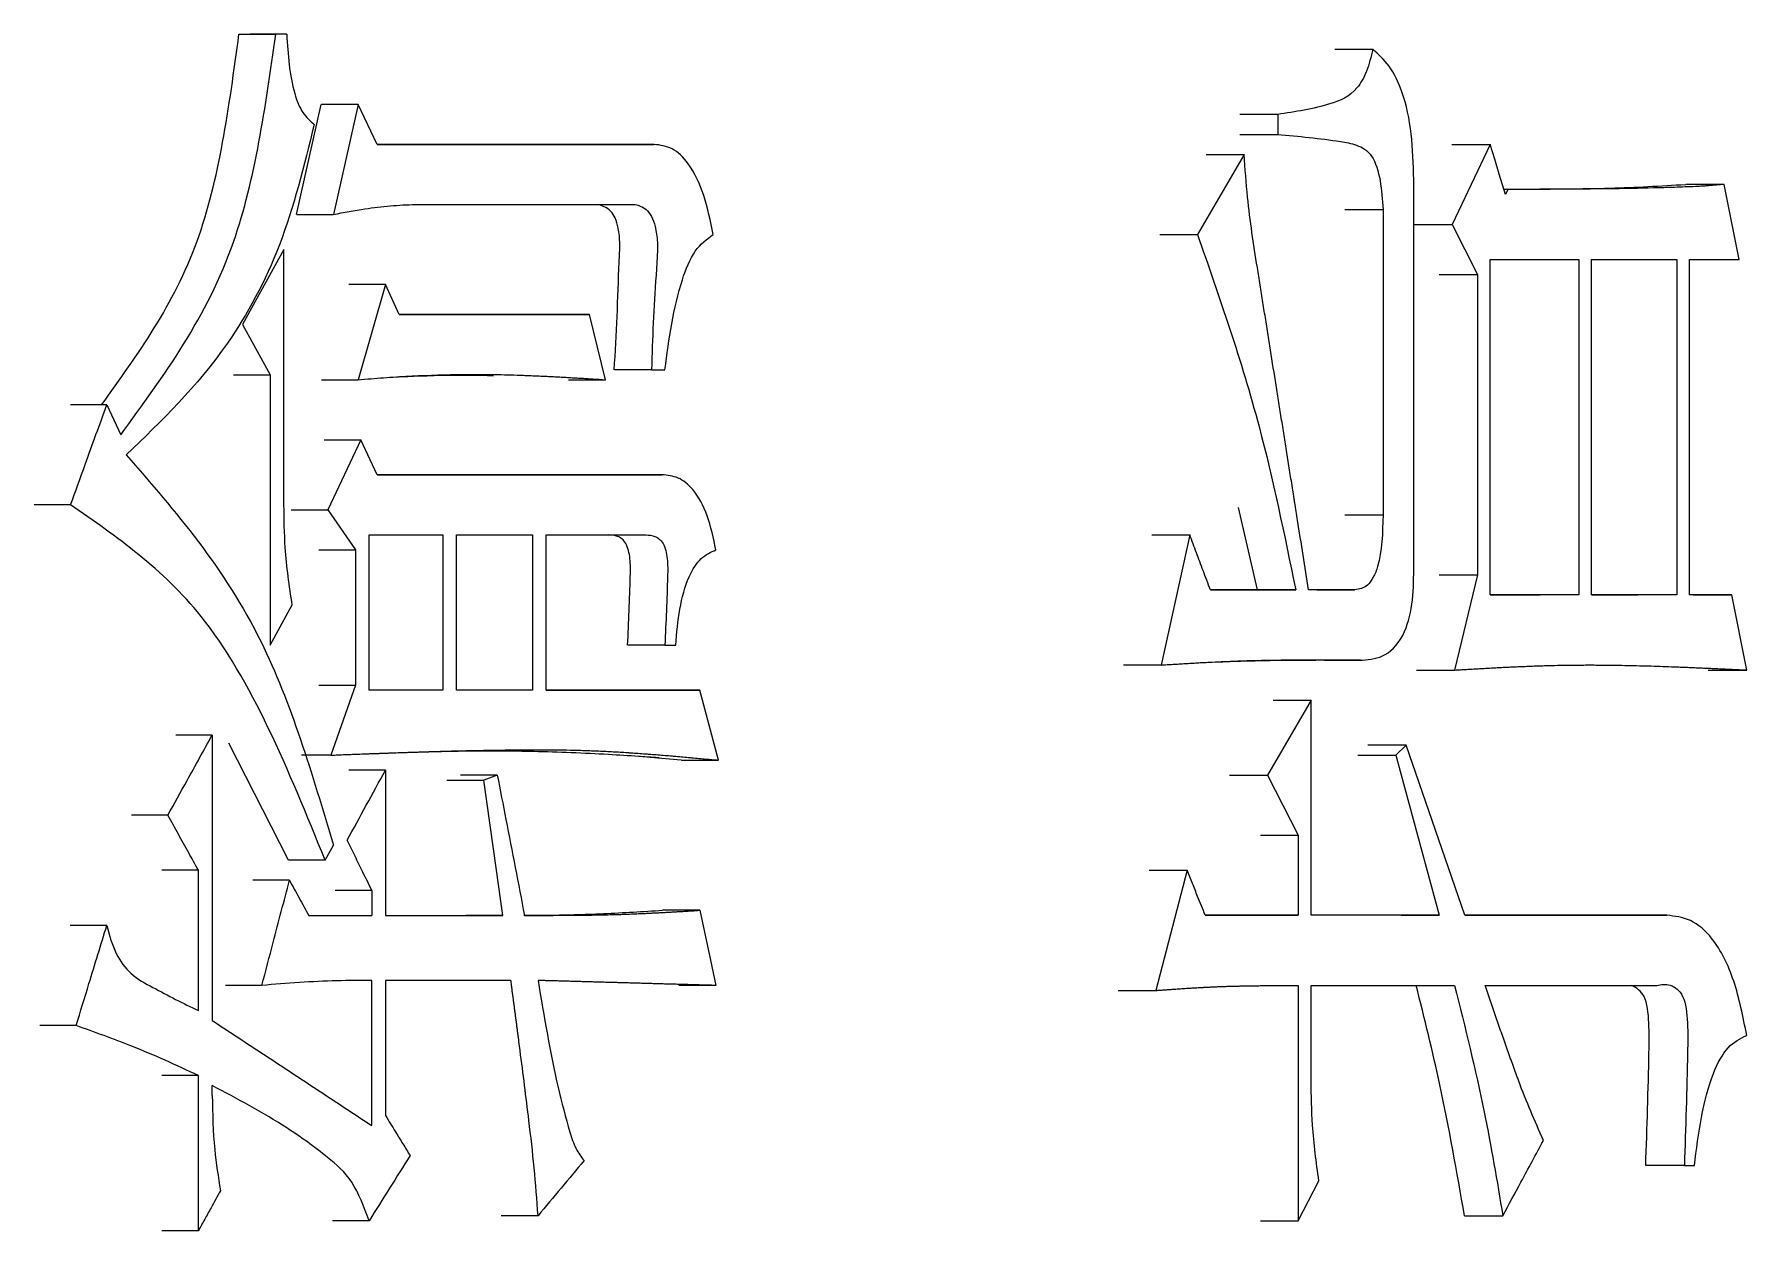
# Model space of a CAD drawing. Header units: millimetres. Extents: x 2003 to 4439, y 563 to 2285.
# Drawn here: x 2878.9 to 2882.6, y 727.51 to 730.095 of the extents above; entities that cross this region are included whole.
import ezdxf

# ---------------------------------------------------------------- set-up
doc = ezdxf.new("R2010")
doc.units = ezdxf.units.MM

msp = doc.modelspace()

# ---------------------------------------------------------------- linework, layer by layer
at = {"color": 7, "linetype": 'Continuous', "lineweight": 25}
for p, q in [((2879.3428, 730.0951), (2879.4218, 730.0951)), ((2879.4456, 730.0951), (2879.3665, 730.0951)), ((2879.4456, 730.0951), (2879.4218, 730.0951)), ((2881.7097, 730.0627), (2881.7919, 730.0627)), ((2879.467, 729.7057), (2879.5202, 729.9436)), ((2879.5999, 729.9436), (2879.5206, 729.9436)), ((2879.5999, 729.9436), (2879.5465, 729.7057)), ((2879.6413, 729.8571), (2879.5999, 729.9436)), ((2881.5864, 729.922), (2881.5045, 729.922)), ((2881.5864, 729.922), (2881.5864, 729.8788)), ((2880.2394, 729.8571), (2879.6413, 729.8571)), ((2879.6413, 729.8571), (2880.1589, 729.8571)), ((2880.1594, 729.8571), (2880.2394, 729.8571)), ((2881.5045, 729.8788), (2881.5864, 729.8788)), ((2881.9628, 729.8571), (2882.0454, 729.8571)), ((2882.0454, 729.8571), (2881.963, 729.6841)), ((2881.5138, 729.8355), (2881.4131, 729.6624)), ((2881.4321, 729.8355), (2881.5138, 729.8355)), ((2881.8803, 728.9485), (2881.8803, 729.7814)), ((2882.5513, 729.7706), (2882.4678, 729.7706)), ((2882.5836, 729.6083), (2882.5513, 729.7706)), ((2882.0838, 729.7598), (2882.075, 729.7598)), ((2882.0838, 729.7598), (2882.0783, 729.749)), ((2879.4674, 729.7057), (2879.5465, 729.7057)), ((2879.724, 729.7273), (2880.1987, 729.7273)), ((2881.7318, 729.7164), (2881.814, 729.7164)), ((2881.814, 729.7164), (2881.814, 729.0566)), ((2881.3315, 729.6624), (2881.4131, 729.6624)), ((2881.8805, 729.6841), (2881.963, 729.6841)), ((2881.963, 729.6841), (2882.0179, 729.5759)), ((2879.4396, 729.6299), (2879.3503, 729.4677)), ((2879.4396, 729.0783), (2879.4396, 729.6299)), ((2882.0454, 728.8836), (2882.0454, 729.6083)), ((2882.0454, 729.6083), (2882.2368, 729.6083)), ((2882.2368, 729.6083), (2882.2368, 728.8836)), ((2882.2641, 728.8836), (2882.2641, 729.6083)), ((2882.2641, 729.6083), (2882.4486, 729.6083)), ((2882.4486, 729.6083), (2882.4486, 728.8836)), ((2882.4757, 728.8836), (2882.4757, 729.6083)), ((2882.4757, 729.6083), (2882.5836, 729.6083)), ((2879.659, 729.5542), (2879.5797, 729.5542)), ((2879.659, 729.5542), (2879.5999, 729.3487)), ((2879.6886, 729.4893), (2879.659, 729.5542)), ((2881.9354, 729.5759), (2882.0179, 729.5759)), ((2882.0179, 729.5759), (2882.0179, 728.9268)), ((2880.0198, 729.4893), (2880.0996, 729.4893)), ((2880.1346, 729.3487), (2880.0996, 729.4893)), ((2879.3503, 729.4677), (2879.4099, 729.3595)), ((2880.2336, 729.3703), (2880.1536, 729.3703)), ((2880.2336, 729.3703), (2880.2626, 729.3703)), ((2879.3309, 729.3595), (2879.4099, 729.3595)), ((2879.4099, 729.3595), (2879.4099, 728.7754)), ((2879.5206, 729.3487), (2879.5999, 729.3487)), ((2880.0547, 729.3487), (2880.1346, 729.3487)), ((2879.0569, 729.2946), (2878.9783, 729.2946)), ((2879.0569, 729.2946), (2879.087, 729.2297)), ((2879.5266, 729.2189), (2879.6058, 729.2189)), ((2879.6058, 729.2189), (2879.5347, 729.0674)), ((2879.6413, 729.1432), (2879.6058, 729.2189)), ((2880.2568, 729.1432), (2879.6413, 729.1432)), ((2879.6413, 729.1432), (2880.1763, 729.1432)), ((2880.1768, 729.1432), (2880.2568, 729.1432)), ((2878.9787, 729.0783), (2878.9002, 729.0783)), ((2879.4555, 729.0674), (2879.5347, 729.0674)), ((2879.5347, 729.0674), (2879.5939, 728.9809)), ((2881.543, 728.8944), (2881.5017, 729.0722)), ((2881.7318, 729.0566), (2881.814, 729.0566)), ((2879.6235, 728.678), (2879.6235, 729.0134)), ((2879.6235, 729.0134), (2879.783, 729.0134)), ((2879.783, 729.0134), (2879.783, 728.678)), ((2879.8124, 728.678), (2879.8124, 729.0134)), ((2879.8124, 729.0134), (2879.9768, 729.0134)), ((2879.9768, 729.0134), (2879.9768, 728.678)), ((2880.0061, 729.0134), (2880.2219, 729.0134)), ((2880.0061, 728.678), (2880.0061, 729.0134)), ((2880.1421, 729.0134), (2880.2221, 729.0134)), ((2881.3147, 729.0134), (2881.3963, 729.0134)), ((2881.3963, 729.0134), (2881.3346, 728.7321)), ((2879.5147, 728.9809), (2879.5939, 728.9809)), ((2879.5939, 728.9809), (2879.5939, 728.6888)), ((2881.9354, 728.9268), (2882.0179, 728.9268)), ((2882.0179, 728.9268), (2881.9685, 728.7213)), ((2881.6253, 728.8944), (2881.4411, 728.8944)), ((2881.4411, 728.8944), (2881.543, 728.8944)), ((2881.5434, 728.8944), (2881.6253, 728.8944)), ((2881.7531, 728.8944), (2881.6532, 728.8944)), ((2881.671, 728.8944), (2881.7531, 728.8944)), ((2882.2368, 728.8836), (2882.0454, 728.8836)), ((2882.0454, 728.8836), (2882.1537, 728.8836)), ((2882.2368, 728.8836), (2882.154, 728.8836)), ((2882.4486, 728.8836), (2882.2641, 728.8836)), ((2882.2641, 728.8836), (2882.3653, 728.8836)), ((2882.4486, 728.8836), (2882.3655, 728.8836)), ((2882.5674, 728.8836), (2882.4757, 728.8836)), ((2882.4841, 728.8836), (2882.5674, 728.8836)), ((2882.5997, 728.7213), (2882.5674, 728.8836)), ((2879.4099, 728.7754), (2879.4575, 728.8619)), ((2880.2626, 728.7754), (2880.1826, 728.7754)), ((2880.2626, 728.7754), (2880.2859, 728.7754)), ((2881.6873, 728.7429), (2881.7697, 728.7429)), ((2881.3346, 728.7321), (2881.253, 728.7321)), ((2881.886, 728.7213), (2881.9685, 728.7213)), ((2882.5164, 728.7213), (2882.5997, 728.7213)), ((2879.5147, 728.6888), (2879.5939, 728.6888)), ((2879.5939, 728.6888), (2879.5406, 728.5374)), ((2879.783, 728.678), (2879.6235, 728.678)), ((2879.783, 728.678), (2879.7035, 728.678)), ((2879.9768, 728.678), (2879.8124, 728.678)), ((2879.9768, 728.678), (2879.8971, 728.678)), ((2880.3381, 728.678), (2880.0061, 728.678)), ((2880.0061, 728.678), (2880.2575, 728.678)), ((2880.2579, 728.678), (2880.3381, 728.678)), ((2880.3786, 728.5266), (2880.3381, 728.678)), ((2881.6587, 728.6564), (2881.5641, 728.4941)), ((2881.5767, 728.6564), (2881.6587, 728.6564)), ((2881.6587, 728.1913), (2881.6587, 728.6564)), ((2879.2846, 728.5807), (2879.2058, 728.5807)), ((2879.2846, 728.5807), (2879.2846, 727.9641)), ((2879.4492, 728.3102), (2879.3206, 728.5633)), ((2881.8637, 728.5591), (2881.7814, 728.5591)), ((2881.8637, 728.5591), (2881.8416, 728.5374)), ((2881.9904, 728.1913), (2881.8637, 728.5591)), ((2879.5406, 728.5374), (2879.4772, 728.5374)), ((2880.298, 728.5266), (2880.2305, 728.5323)), ((2880.2984, 728.5266), (2880.3786, 728.5266)), ((2881.7594, 728.5374), (2881.8416, 728.5374)), ((2881.8416, 728.5374), (2881.9354, 728.1913)), ((2879.659, 728.5049), (2879.5797, 728.5049)), ((2879.659, 728.5049), (2879.659, 728.1912)), ((2879.7916, 728.4833), (2879.8712, 728.4833)), ((2879.9006, 728.4941), (2879.821, 728.4941)), ((2879.9006, 728.4941), (2879.8712, 728.4833)), ((2881.4822, 728.4941), (2881.5641, 728.4941)), ((2881.5641, 728.4941), (2881.6309, 728.3643)), ((2879.1889, 728.4076), (2879.1102, 728.4076)), ((2881.549, 728.3643), (2881.6309, 728.3643)), ((2881.6309, 728.3643), (2881.6309, 728.1913)), ((2879.5287, 728.3102), (2879.5465, 728.3427)), ((2879.2548, 728.2886), (2879.1759, 728.2886)), ((2879.2548, 727.9857), (2879.2548, 728.2886)), ((2879.4515, 728.267), (2879.3725, 728.267)), ((2881.3091, 728.2886), (2881.3907, 728.2886)), ((2881.3907, 728.2886), (2881.3233, 728.029)), ((2879.6295, 728.2453), (2879.5502, 728.2453)), ((2879.6295, 728.2453), (2879.6295, 728.1912)), ((2879.4931, 728.1912), (2879.6295, 728.1912)), ((2879.5502, 728.1912), (2879.6295, 728.1912)), ((2879.659, 728.1912), (2879.9123, 728.1912)), ((2879.9123, 728.1912), (2879.8327, 728.1912)), ((2880.3381, 728.2021), (2880.2575, 728.2021)), ((2881.6309, 728.1913), (2881.4299, 728.1913)), ((2881.4299, 728.1913), (2881.5486, 728.1913)), ((2881.549, 728.1913), (2881.6309, 728.1913)), ((2881.9354, 728.1913), (2881.6587, 728.1913)), ((2881.853, 728.1913), (2881.9354, 728.1913)), ((2881.9904, 728.1913), (2882.3437, 728.1913)), ((2882.427, 728.1913), (2881.9904, 728.1913)), ((2882.3439, 728.1913), (2882.427, 728.1913)), ((2879.0569, 728.1696), (2878.978, 728.1696)), ((2879.392, 728.0398), (2879.313, 728.0398)), ((2879.6295, 727.7369), (2879.6295, 728.0506)), ((2879.9299, 728.0506), (2879.659, 728.0506)), ((2879.659, 728.0506), (2879.659, 727.7585)), ((2880.3728, 728.0398), (2880.2926, 728.0398)), ((2881.6309, 728.0398), (2881.6309, 727.5314)), ((2881.6587, 728.0398), (2881.9685, 728.0398)), ((2881.6587, 727.8343), (2881.6587, 728.0398)), ((2882.0344, 728.0398), (2882.4053, 728.0398)), ((2882.322, 728.0398), (2882.4053, 728.0398)), ((2881.2418, 728.029), (2881.3233, 728.029)), ((2878.9907, 727.9532), (2878.9122, 727.9532)), ((2879.2548, 727.8451), (2879.1759, 727.8451)), ((2879.2547, 727.5097), (2879.2548, 727.8451)), ((2879.2846, 727.8018), (2879.2846, 727.8234)), ((2882.4649, 727.6504), (2882.3817, 727.6504)), ((2882.4649, 727.6504), (2882.4865, 727.6504)), ((2881.6309, 727.5314), (2881.6754, 727.6179)), ((2879.6236, 727.5314), (2879.5443, 727.5314)), ((2879.9885, 727.5422), (2879.9088, 727.5422)), ((2881.549, 727.5314), (2881.6309, 727.5314)), ((2881.9899, 727.5422), (2882.0728, 727.5422)), ((2879.2547, 727.5097), (2879.1759, 727.5097))]:
    msp.add_line(p, q, dxfattribs=at)
at = {"color": 7, "linetype": 'Continuous', "lineweight": 25, "flags": 128}
for points in [[(2882.0783, 729.749), (2882.0649, 729.7929), (2882.0552, 729.825), (2882.0454, 729.8571)], [(2879.9123, 728.1912), (2879.8986, 728.2886), (2879.8849, 728.386), (2879.8712, 728.4833)], [(2879.5287, 728.3102), (2879.4934, 728.3102), (2879.4713, 728.3102), (2879.4496, 728.3102)], [(2880.3381, 728.2021), (2880.3481, 728.155), (2880.3582, 728.108), (2880.3728, 728.0398)]]:
    msp.add_lwpolyline(points, dxfattribs=at)
at = {"color": 7, "linetype": 'Continuous', "lineweight": 25}
for points, knots in [([(2879.0458, 729.2946), (2879.124, 729.403), (2879.2777, 729.616), (2879.3211, 729.9372), (2879.3424, 730.0951)], [0, 0, 0, 0, 0.508538, 1, 1, 1, 1]), ([(2879.087, 729.2297), (2879.1805, 729.357), (2879.3505, 729.5883), (2879.3997, 729.938), (2879.4218, 730.0951)], [0, 0, 0, 0, 0.550671, 1, 1, 1, 1]), ([(2879.3424, 730.0951), (2879.3468, 730.0951), (2879.3547, 730.0951), (2879.3627, 730.0951), (2879.3661, 730.0951)], [0, 0, 0, 0, 0.56, 1, 1, 1, 1]), ([(2879.4456, 730.0951), (2879.4485, 730.051), (2879.4524, 729.9901), (2879.4783, 729.9233), (2879.4962, 729.9079), (2879.505, 729.9004)], [0, 0, 0, 0, 0.571542, 0.789948, 1, 1, 1, 1]), ([(2881.7919, 730.0627), (2881.7879, 730.0464), (2881.7802, 730.0142), (2881.751, 729.9635), (2881.6823, 729.9361), (2881.6244, 729.9276), (2881.5864, 729.922)], [0, 0, 0, 0, 0.127818, 0.252018, 0.508407, 1, 1, 1, 1]), ([(2881.8803, 729.7814), (2881.8794, 729.8145), (2881.8777, 729.8801), (2881.8595, 729.9664), (2881.8289, 730.0296), (2881.8041, 730.0518), (2881.7919, 730.0627)], [0, 0, 0, 0, 0.2887937, 0.5729304, 0.7895926, 1, 1, 1, 1]), ([(2879.505, 729.9004), (2879.4829, 729.8108), (2879.4392, 729.6339), (2879.3011, 729.3804), (2879.1752, 729.2596), (2879.099, 729.1864)], [0, 0, 0, 0, 0.288018, 0.569196, 1, 1, 1, 1]), ([(2880.367, 729.6624), (2880.3611, 729.6912), (2880.3493, 729.748), (2880.3184, 729.8145), (2880.2791, 729.8521), (2880.2526, 729.8555), (2880.2394, 729.8571)], [0, 0, 0, 0, 0.291495, 0.574413, 0.789057, 1, 1, 1, 1]), ([(2881.5864, 729.8788), (2881.6318, 729.8745), (2881.6891, 729.8691), (2881.7567, 729.8575), (2881.7923, 729.8382), (2881.8098, 729.7787), (2881.8126, 729.7374), (2881.814, 729.7164)], [0, 0, 0, 0, 0.489877, 0.617073, 0.743751, 0.869803, 1, 1, 1, 1]), ([(2881.6532, 728.8944), (2881.6452, 728.9446), (2881.6363, 729.0011), (2881.6264, 729.0639), (2881.6239, 729.0796), (2881.6214, 729.0953), (2881.6194, 729.1078), (2881.6169, 729.1235), (2881.6134, 729.1455), (2881.6084, 729.1769), (2881.6035, 729.2082), (2881.5985, 729.2396), (2881.5945, 729.2647), (2881.5895, 729.2961), (2881.5855, 729.3212), (2881.5785, 729.3652), (2881.5725, 729.4028), (2881.5655, 729.4467), (2881.5615, 729.4718), (2881.5565, 729.5032), (2881.5525, 729.5283), (2881.5475, 729.5597), (2881.5364, 729.6287), (2881.522, 729.7219), (2881.5161, 729.8046), (2881.5138, 729.8355)], [0, 0, 0, 0, 0.160709, 0.180798, 0.200887, 0.210931, 0.23102, 0.241064, 0.261152, 0.30133, 0.341507, 0.361596, 0.401773, 0.421862, 0.462039, 0.482128, 0.562482, 0.582571, 0.622748, 0.642837, 0.683014, 0.703103, 0.74328, 0.904095, 1, 1, 1, 1]), ([(2882.0757, 729.76), (2882.0814, 729.76), (2882.1186, 729.7601), (2882.1635, 729.7605), (2882.234, 729.7613), (2882.3279, 729.7623), (2882.4134, 729.7674), (2882.4678, 729.7706)], [0, 0, 0, 0, 0.0431296, 0.2823119, 0.3421073, 0.5812899, 1, 1, 1, 1]), ([(2882.5513, 729.7706), (2882.5494, 729.7704), (2882.5456, 729.7701), (2882.54, 729.7696), (2882.5324, 729.769), (2882.5249, 729.7684), (2882.5173, 729.7678), (2882.5117, 729.7674), (2882.5041, 729.7668), (2882.4966, 729.7663), (2882.4834, 729.7656), (2882.4588, 729.7648), (2882.4058, 729.763), (2882.3451, 729.7615), (2882.2919, 729.761), (2882.2653, 729.7607), (2882.25, 729.7606), (2882.2386, 729.7605), (2882.2291, 729.7604), (2882.2195, 729.7603), (2882.2119, 729.7603), (2882.2043, 729.7602), (2882.1966, 729.7602), (2882.189, 729.7601), (2882.1814, 729.7601), (2882.1756, 729.7601), (2882.168, 729.76), (2882.1603, 729.76), (2882.1527, 729.76), (2882.1451, 729.7599), (2882.1374, 729.7599), (2882.1297, 729.7599), (2882.124, 729.7599), (2882.1192, 729.7599), (2882.1144, 729.7599), (2882.1106, 729.7598), (2882.1068, 729.7598), (2882.1039, 729.7598), (2882.1001, 729.7598), (2882.0963, 729.7598), (2882.0924, 729.7598), (2882.0886, 729.7598), (2882.0857, 729.7598), (2882.0838, 729.7598)], [0, 0, 0, 0, 0.012194, 0.024389, 0.036583, 0.060972, 0.073167, 0.085361, 0.097556, 0.121945, 0.134139, 0.182918, 0.280473, 0.475585, 0.573141, 0.621919, 0.646308, 0.670697, 0.695086, 0.70728, 0.731669, 0.743863, 0.756058, 0.780447, 0.792641, 0.804836, 0.81703, 0.841419, 0.853613, 0.865808, 0.890197, 0.902391, 0.914586, 0.92678, 0.932877, 0.945072, 0.951169, 0.957266, 0.963363, 0.975558, 0.981655, 0.987752, 1, 1, 1, 1]), ([(2879.5465, 729.7057), (2879.5692, 729.7099), (2879.6101, 729.7176), (2879.6693, 729.7252), (2879.7057, 729.7266), (2879.724, 729.7273)], [0, 0, 0, 0, 0.38409, 0.691775, 1, 1, 1, 1]), ([(2880.1531, 729.3703), (2880.1554, 729.4086), (2880.1599, 729.4859), (2880.1624, 729.5769), (2880.1658, 729.6405), (2880.1634, 729.6738), (2880.156, 729.6977), (2880.1454, 729.7147), (2880.1321, 729.7227), (2880.1226, 729.7259), (2880.1183, 729.7274)], [0, 0, 0, 0, 0.2869683, 0.5805964, 0.6801532, 0.7640188, 0.8265218, 0.8781764, 0.9439894, 1, 1, 1, 1]), ([(2880.1987, 729.7274), (2880.2067, 729.7249), (2880.2196, 729.7208), (2880.2346, 729.7025), (2880.2503, 729.6562), (2880.2394, 729.5388), (2880.2359, 729.4373), (2880.2336, 729.3703)], [0, 0, 0, 0, 0.101343, 0.162893, 0.226662, 0.489518, 1, 1, 1, 1]), ([(2880.2626, 729.3703), (2880.2717, 729.4369), (2880.2843, 729.529), (2880.3252, 729.6313), (2880.3533, 729.6522), (2880.367, 729.6624)], [0, 0, 0, 0, 0.571986, 0.790496, 1, 1, 1, 1]), ([(2881.4131, 729.6624), (2881.4606, 729.5266), (2881.5458, 729.2825), (2881.6009, 729.0136), (2881.6253, 728.8944)], [0, 0, 0, 0, 0.556567, 1, 1, 1, 1]), ([(2880.0996, 729.4893), (2880.0002, 729.4893), (2879.8637, 729.4893), (2879.726, 729.4893), (2879.6886, 729.4893)], [0, 0, 0, 0, 0.728341, 1, 1, 1, 1]), ([(2879.6886, 729.4893), (2879.7621, 729.4893), (2879.8728, 729.4893), (2879.9825, 729.4893), (2880.0193, 729.4893)], [0, 0, 0, 0, 0.664139, 1, 1, 1, 1]), ([(2879.5999, 729.3487), (2879.6182, 729.3501), (2879.6458, 729.3522), (2879.6779, 729.3545), (2879.694, 729.3555), (2879.71, 729.3564), (2879.7582, 729.359), (2879.8223, 729.3605), (2879.8953, 729.36), (2879.9341, 729.359), (2879.9569, 729.3581), (2879.9637, 729.3579), (2879.9728, 729.3575), (2879.9819, 729.3571), (2879.991, 729.3567), (2879.9978, 729.3564), (2880.0047, 729.3561), (2880.0137, 729.3557), (2880.0228, 729.3552), (2880.0319, 729.3547), (2880.0387, 729.3543), (2880.0478, 729.3539), (2880.0569, 729.3533), (2880.0682, 729.3527), (2880.0796, 729.352), (2880.0932, 729.3512), (2880.1115, 729.3501), (2880.1253, 729.3493), (2880.1346, 729.3487)], [0, 0, 0, 0, 0.1024398, 0.1536597, 0.1792697, 0.1920747, 0.2432948, 0.4481938, 0.5506355, 0.6530768, 0.6658817, 0.6786867, 0.6914917, 0.7171016, 0.7299066, 0.7427115, 0.7555165, 0.7683215, 0.7939314, 0.8067364, 0.8195413, 0.8323463, 0.8579562, 0.8707612, 0.8963711, 0.9219811, 0.947591, 1, 1, 1, 1]), ([(2879.6869, 729.355), (2879.6881, 729.3551), (2879.6971, 729.3554), (2879.7854, 729.359), (2879.8409, 729.3587), (2879.8791, 729.358), (2879.8872, 729.3578), (2879.8921, 729.3576)], [0, 0, 0, 0, 0.061722, 0.491152, 0.730794, 0.835184, 1, 1, 1, 1]), ([(2878.9787, 729.0783), (2878.9892, 729.1073), (2879.0075, 729.1578), (2879.0336, 729.23), (2879.0491, 729.273), (2879.0569, 729.2946)], [0, 0, 0, 0, 0.402386, 0.701193, 1, 1, 1, 1]), ([(2879.099, 729.1864), (2879.2052, 729.064), (2879.3978, 728.8418), (2879.5005, 728.4973), (2879.5465, 728.3427)], [0, 0, 0, 0, 0.551113, 1, 1, 1, 1]), ([(2880.3728, 728.9809), (2880.3675, 729.0062), (2880.3569, 729.0561), (2880.3272, 729.1112), (2880.2917, 729.1398), (2880.2684, 729.1421), (2880.2568, 729.1432)], [0, 0, 0, 0, 0.291879, 0.573778, 0.788361, 1, 1, 1, 1]), ([(2879.5287, 728.3102), (2879.4493, 728.5056), (2879.3098, 728.8488), (2879.0783, 729.0092), (2878.9787, 729.0783)], [0, 0, 0, 0, 0.569597, 1, 1, 1, 1]), ([(2879.4575, 728.8619), (2879.4514, 728.903), (2879.4409, 728.9742), (2879.44, 729.0473), (2879.4396, 729.0783)], [0, 0, 0, 0, 0.576908, 1, 1, 1, 1]), ([(2881.814, 729.0566), (2881.8131, 729.0176), (2881.8119, 728.9686), (2881.7937, 728.9211), (2881.7775, 728.8986), (2881.7626, 728.896), (2881.7531, 728.8944)], [0, 0, 0, 0, 0.51629, 0.647429, 0.774862, 1, 1, 1, 1]), ([(2880.1821, 728.7754), (2880.1843, 728.8247), (2880.1871, 728.8869), (2880.1888, 728.9611), (2880.1805, 728.9975), (2880.1607, 729.0119), (2880.1478, 729.0129), (2880.1415, 729.0134)], [0, 0, 0, 0, 0.513666, 0.647616, 0.773872, 0.888864, 1, 1, 1, 1]), ([(2880.2219, 729.0134), (2880.2283, 729.0129), (2880.2412, 729.0119), (2880.261, 728.9976), (2880.2693, 728.9611), (2880.2676, 728.8869), (2880.2648, 728.8247), (2880.2626, 728.7754)], [0, 0, 0, 0, 0.111245, 0.226323, 0.352571, 0.486481, 1, 1, 1, 1]), ([(2881.4411, 728.8944), (2881.4359, 728.9083), (2881.4258, 728.9351), (2881.4109, 728.9748), (2881.4012, 729.0005), (2881.3963, 729.0134)], [0, 0, 0, 0, 0.350984, 0.675491, 1, 1, 1, 1]), ([(2880.2859, 728.7754), (2880.2882, 728.8015), (2880.2928, 728.8533), (2880.3106, 728.9201), (2880.3394, 728.9661), (2880.3618, 728.976), (2880.3728, 728.9809)], [0, 0, 0, 0, 0.2904, 0.575151, 0.790821, 1, 1, 1, 1]), ([(2881.7697, 728.7429), (2881.7863, 728.7444), (2881.8199, 728.7473), (2881.8628, 728.7955), (2881.88, 728.8729), (2881.8802, 728.9231), (2881.8803, 728.9485)], [0, 0, 0, 0, 0.26803, 0.540931, 0.767912, 1, 1, 1, 1]), ([(2881.3346, 728.7321), (2881.3389, 728.7324), (2881.3454, 728.7328), (2881.3541, 728.7333), (2881.3606, 728.7337), (2881.3671, 728.7341), (2881.3736, 728.7345), (2881.3801, 728.7349), (2881.3887, 728.7355), (2881.3995, 728.7361), (2881.4125, 728.7369), (2881.4255, 728.7376), (2881.4514, 728.7389), (2881.4774, 728.7401), (2881.5033, 728.741), (2881.5162, 728.7415), (2881.5291, 728.7418), (2881.5421, 728.7421), (2881.555, 728.7424), (2881.5722, 728.7427), (2881.5895, 728.743), (2881.6067, 728.7431), (2881.6196, 728.7432), (2881.6325, 728.7433), (2881.6454, 728.7434), (2881.6561, 728.7434), (2881.6647, 728.7434), (2881.6711, 728.7434), (2881.6776, 728.7434), (2881.684, 728.7434), (2881.6904, 728.7433), (2881.6969, 728.7433), (2881.7033, 728.7433), (2881.7097, 728.7433), (2881.7183, 728.7432), (2881.7269, 728.7432), (2881.7354, 728.7431), (2881.7419, 728.7431), (2881.7472, 728.7431), (2881.7515, 728.7431), (2881.7547, 728.743), (2881.7579, 728.743), (2881.7611, 728.743), (2881.7651, 728.743), (2881.7679, 728.743), (2881.7697, 728.7429)], [0, 0, 0, 0, 0.0297, 0.04455, 0.0594, 0.07425, 0.0891, 0.10395, 0.1188, 0.1485, 0.1782, 0.2079, 0.237599, 0.3564, 0.3861, 0.4158, 0.4455, 0.4752, 0.5049, 0.5346, 0.594, 0.6237, 0.6534, 0.6831, 0.7128, 0.742499, 0.757349, 0.772199, 0.787049, 0.801899, 0.816749, 0.831599, 0.846449, 0.861299, 0.876149, 0.905849, 0.920699, 0.935549, 0.950399, 0.957824, 0.965249, 0.972674, 0.980099, 0.987524, 1, 1, 1, 1]), ([(2881.4449, 728.7386), (2881.4854, 728.74), (2881.5474, 728.7422), (2881.6318, 728.7429), (2881.6684, 728.743), (2881.6824, 728.743), (2881.6849, 728.743), (2881.6845, 728.743), (2881.6845, 728.743)], [0, 0, 0, 0, 0.522535, 0.798849, 0.953458, 0.983824, 0.997934, 1, 1, 1, 1]), ([(2881.9685, 728.7213), (2881.9727, 728.7216), (2881.9791, 728.7219), (2881.9876, 728.7224), (2881.994, 728.7228), (2882.0004, 728.7232), (2882.0067, 728.7235), (2882.0131, 728.7239), (2882.0195, 728.7242), (2882.0259, 728.7246), (2882.0322, 728.725), (2882.0386, 728.7253), (2882.045, 728.7257), (2882.0513, 728.726), (2882.0577, 728.7263), (2882.0641, 728.7267), (2882.0704, 728.727), (2882.0768, 728.7273), (2882.0853, 728.7277), (2882.0959, 728.7282), (2882.1086, 728.7288), (2882.1213, 728.7293), (2882.134, 728.7298), (2882.1467, 728.7303), (2882.1594, 728.7307), (2882.1721, 728.7311), (2882.1974, 728.7317), (2882.2228, 728.732), (2882.2481, 728.7322), (2882.2607, 728.7322), (2882.2776, 728.7322), (2882.2987, 728.732), (2882.3239, 728.7317), (2882.3491, 728.7312), (2882.3743, 728.7306), (2882.3953, 728.73), (2882.4163, 728.7293), (2882.433, 728.7287), (2882.4498, 728.728), (2882.4624, 728.7276), (2882.4749, 728.727), (2882.4854, 728.7266), (2882.4937, 728.7263), (2882.5, 728.726), (2882.5063, 728.7257), (2882.5125, 728.7254), (2882.5188, 728.7251), (2882.5251, 728.7249), (2882.5313, 728.7246), (2882.5376, 728.7243), (2882.5438, 728.724), (2882.5501, 728.7237), (2882.5564, 728.7234), (2882.5616, 728.7231), (2882.5657, 728.7229), (2882.5689, 728.7228), (2882.572, 728.7227), (2882.5751, 728.7225), (2882.5782, 728.7224), (2882.5814, 728.7222), (2882.5845, 728.7221), (2882.5876, 728.7219), (2882.5907, 728.7218), (2882.5948, 728.7216), (2882.5978, 728.7214), (2882.5997, 728.7213)], [0, 0, 0, 0, 0.020012, 0.030018, 0.040024, 0.050031, 0.060037, 0.070043, 0.080049, 0.090055, 0.100061, 0.110067, 0.120073, 0.130079, 0.140086, 0.150092, 0.160098, 0.170104, 0.18011, 0.200122, 0.220134, 0.240147, 0.260159, 0.280171, 0.300183, 0.320196, 0.340208, 0.420258, 0.44027, 0.460282, 0.480294, 0.520319, 0.560343, 0.600368, 0.640392, 0.680417, 0.700429, 0.740454, 0.760466, 0.780478, 0.80049, 0.820502, 0.830509, 0.840515, 0.850521, 0.860527, 0.870533, 0.880539, 0.890545, 0.900551, 0.910557, 0.920564, 0.93057, 0.940576, 0.945579, 0.950582, 0.955585, 0.960588, 0.965591, 0.970594, 0.975597, 0.9806, 0.985603, 0.990606, 1, 1, 1, 1]), ([(2879.1889, 728.4076), (2879.2027, 728.4325), (2879.2256, 728.4739), (2879.2575, 728.5316), (2879.2756, 728.5643), (2879.2846, 728.5807)], [0, 0, 0, 0, 0.432644, 0.716322, 1, 1, 1, 1]), ([(2879.5406, 728.5374), (2879.5459, 728.5376), (2879.5564, 728.538), (2879.5722, 728.5386), (2879.5879, 728.5392), (2879.6037, 728.5398), (2879.6168, 728.5403), (2879.6299, 728.5408), (2879.6404, 728.5411), (2879.6509, 728.5415), (2879.6588, 728.5418), (2879.6653, 728.542), (2879.6745, 728.5424), (2879.6837, 728.5427), (2879.6941, 728.543), (2879.702, 728.5433), (2879.7125, 728.5437), (2879.7229, 728.544), (2879.736, 728.5444), (2879.7465, 728.5447), (2879.7569, 728.5451), (2879.7635, 728.5453), (2879.77, 728.5455), (2879.7765, 728.5456), (2879.7831, 728.5458), (2879.7896, 728.546), (2879.7961, 728.5462), (2879.8027, 728.5464), (2879.8092, 728.5465), (2879.8157, 728.5467), (2879.8222, 728.5469), (2879.8288, 728.547), (2879.8353, 728.5472), (2879.8418, 728.5473), (2879.8483, 728.5475), (2879.8627, 728.5478), (2879.9174, 728.5489), (2879.9902, 728.5496), (2880.0628, 728.5484), (2880.0991, 728.5473), (2880.1198, 728.5464), (2880.1353, 728.5457), (2880.1508, 728.5449), (2880.1663, 728.544), (2880.1792, 728.5432), (2880.1921, 728.5423), (2880.205, 728.5415), (2880.2179, 728.5405), (2880.2308, 728.5395), (2880.2436, 728.5385), (2880.2591, 728.5373), (2880.272, 728.5362), (2880.2848, 728.5351), (2880.2977, 728.534), (2880.3105, 728.5328), (2880.3234, 728.5317), (2880.3362, 728.5305), (2880.349, 728.5293), (2880.3632, 728.528), (2880.3722, 728.5272), (2880.3786, 728.5266)], [0, 0, 0, 0, 0.018603, 0.037206, 0.055809, 0.074412, 0.093015, 0.102316, 0.120919, 0.130221, 0.139522, 0.148824, 0.153474, 0.172077, 0.181379, 0.19068, 0.199982, 0.218585, 0.227886, 0.246489, 0.255791, 0.265092, 0.269743, 0.279044, 0.288346, 0.292997, 0.302298, 0.311599, 0.31625, 0.325552, 0.334853, 0.339504, 0.348805, 0.358107, 0.362758, 0.372059, 0.409265, 0.558092, 0.632505, 0.669711, 0.688314, 0.706917, 0.72552, 0.744123, 0.762726, 0.772028, 0.790631, 0.809233, 0.818535, 0.837138, 0.855741, 0.874344, 0.883645, 0.902248, 0.920851, 0.930153, 0.948756, 0.967359, 0.97666, 1, 1, 1, 1]), ([(2879.7499, 728.5449), (2879.7499, 728.5449), (2879.7499, 728.5448), (2879.8293, 728.5469), (2879.9605, 728.5475), (2880.1111, 728.5414), (2880.1966, 728.536), (2880.2331, 728.5334), (2880.2456, 728.5325), (2880.2507, 728.5321), (2880.2504, 728.5321), (2880.2504, 728.5321)], [0, 0, 0, 0, 0.005956, 0.09253, 0.479471, 0.775614, 0.898514, 0.970424, 0.985739, 0.999253, 1, 1, 1, 1]), ([(2879.5762, 728.3535), (2879.59, 728.3787), (2879.6176, 728.4292), (2879.6452, 728.4797), (2879.659, 728.5049)], [0, 0, 0, 0, 0.5, 1, 1, 1, 1]), ([(2879.9006, 728.4941), (2879.9068, 728.4621), (2879.9197, 728.3956), (2879.9392, 728.2946), (2879.9526, 728.2257), (2879.9592, 728.1912)], [0, 0, 0, 0, 0.317295, 0.658647, 1, 1, 1, 1]), ([(2879.2548, 728.2886), (2879.2479, 728.3011), (2879.2334, 728.3271), (2879.2115, 728.3668), (2879.1965, 728.394), (2879.1889, 728.4076)], [0, 0, 0, 0, 0.314652, 0.657325, 1, 1, 1, 1]), ([(2879.6295, 728.2453), (2879.623, 728.2584), (2879.6109, 728.2829), (2879.5932, 728.319), (2879.5818, 728.342), (2879.5762, 728.3535)], [0, 0, 0, 0, 0.36195, 0.680974, 1, 1, 1, 1]), ([(2879.392, 728.0398), (2879.4001, 728.0707), (2879.4141, 728.124), (2879.4339, 728.1997), (2879.4457, 728.2446), (2879.4515, 728.267)], [0, 0, 0, 0, 0.4083, 0.70415, 1, 1, 1, 1]), ([(2879.4515, 728.267), (2879.4585, 728.2543), (2879.4723, 728.2291), (2879.4862, 728.2039), (2879.4931, 728.1912)], [0, 0, 0, 0, 0.5000008, 1, 1, 1, 1]), ([(2881.4299, 728.1913), (2881.4244, 728.2049), (2881.4152, 728.2279), (2881.4021, 728.2604), (2881.3945, 728.2792), (2881.3907, 728.2886)], [0, 0, 0, 0, 0.419954, 0.709976, 1, 1, 1, 1]), ([(2879.9582, 728.1915), (2879.973, 728.1915), (2880.0305, 728.1916), (2880.1304, 728.1945), (2880.2151, 728.1995), (2880.2575, 728.2021)], [0, 0, 0, 0, 0.147579, 0.573728, 1, 1, 1, 1]), ([(2879.9592, 728.1912), (2880.0004, 728.1912), (2880.0429, 728.1912), (2880.0878, 728.1917), (2880.0942, 728.1918), (2880.1006, 728.1919), (2880.107, 728.192), (2880.1122, 728.1921), (2880.1186, 728.1922), (2880.1237, 728.1923), (2880.1301, 728.1924), (2880.1352, 728.1925), (2880.1416, 728.1927), (2880.1481, 728.1929), (2880.1583, 728.1932), (2880.1673, 728.1934), (2880.1762, 728.1937), (2880.1826, 728.194), (2880.189, 728.1942), (2880.1954, 728.1945), (2880.2018, 728.1948), (2880.2095, 728.1951), (2880.2171, 728.1954), (2880.2235, 728.1957), (2880.2299, 728.196), (2880.2363, 728.1964), (2880.2427, 728.1967), (2880.2478, 728.1969), (2880.2529, 728.1972), (2880.258, 728.1975), (2880.2644, 728.1978), (2880.2708, 728.1982), (2880.2771, 728.1985), (2880.2835, 728.1989), (2880.2975, 728.1997), (2880.3162, 728.2008), (2880.3322, 728.2017), (2880.3381, 728.2021)], [0, 0, 0, 0, 0.32454, 0.334682, 0.354966, 0.37525, 0.385391, 0.405675, 0.415817, 0.436101, 0.446242, 0.466526, 0.476668, 0.496952, 0.517235, 0.557803, 0.567945, 0.588228, 0.608512, 0.618654, 0.638938, 0.659221, 0.679505, 0.699789, 0.709931, 0.730214, 0.750498, 0.76064, 0.770782, 0.791065, 0.801207, 0.821491, 0.841775, 0.851916, 0.8722, 0.953335, 1, 1, 1, 1]), ([(2882.5997, 727.9317), (2882.5917, 727.9722), (2882.576, 728.0518), (2882.5319, 728.1402), (2882.4789, 728.1858), (2882.4442, 728.1894), (2882.427, 728.1913)], [0, 0, 0, 0, 0.291847, 0.573788, 0.788346, 1, 1, 1, 1]), ([(2878.9907, 727.9532), (2879, 727.9834), (2879.0156, 728.0345), (2879.0377, 728.1066), (2879.0505, 728.1486), (2879.0569, 728.1696)], [0, 0, 0, 0, 0.417909, 0.708955, 1, 1, 1, 1]), ([(2879.0569, 728.1696), (2879.0627, 728.1482), (2879.0741, 728.1064), (2879.1108, 728.0593), (2879.1568, 728.0359), (2879.2055, 728.0091), (2879.2383, 727.9935), (2879.2548, 727.9857)], [0, 0, 0, 0, 0.178456, 0.349692, 0.567005, 0.783635, 1, 1, 1, 1]), ([(2879.6295, 728.0506), (2879.6042, 728.0506), (2879.552, 728.0504), (2879.4729, 728.0466), (2879.419, 728.0421), (2879.392, 728.0398)], [0, 0, 0, 0, 0.320269, 0.660054, 1, 1, 1, 1]), ([(2879.9885, 727.5422), (2879.986, 727.5767), (2879.981, 727.6457), (2879.9669, 727.7646), (2879.9555, 727.8553), (2879.9477, 727.9152), (2879.9461, 727.9278), (2879.9448, 727.9372), (2879.9436, 727.9467), (2879.9426, 727.9546), (2879.9415, 727.9624), (2879.9407, 727.9687), (2879.9397, 727.9766), (2879.9386, 727.9845), (2879.9376, 727.9924), (2879.9366, 728.0002), (2879.9355, 728.0081), (2879.9345, 728.016), (2879.9334, 728.0239), (2879.9324, 728.0317), (2879.9312, 728.0412), (2879.9303, 728.0475), (2879.9299, 728.0506)], [0, 0, 0, 0, 0.201249, 0.402512, 0.701241, 0.738586, 0.757258, 0.77593, 0.794603, 0.813275, 0.822611, 0.841284, 0.85062, 0.869292, 0.887965, 0.897301, 0.915973, 0.934645, 0.943982, 0.962654, 0.981327, 1, 1, 1, 1]), ([(2880.3728, 728.0398), (2880.371, 728.0399), (2880.3682, 728.0399), (2880.3645, 728.04), (2880.3608, 728.0401), (2880.3562, 728.0403), (2880.3507, 728.0404), (2880.3451, 728.0406), (2880.3396, 728.0407), (2880.3341, 728.0409), (2880.3285, 728.0411), (2880.323, 728.0412), (2880.3175, 728.0414), (2880.3119, 728.0415), (2880.3064, 728.0417), (2880.299, 728.0419), (2880.2916, 728.0421), (2880.2842, 728.0423), (2880.2786, 728.0425), (2880.2731, 728.0426), (2880.2675, 728.0428), (2880.262, 728.0429), (2880.2564, 728.0431), (2880.2509, 728.0432), (2880.2453, 728.0434), (2880.2398, 728.0435), (2880.2342, 728.0437), (2880.2287, 728.0439), (2880.2213, 728.0441), (2880.2139, 728.0443), (2880.2065, 728.0445), (2880.2009, 728.0446), (2880.1953, 728.0448), (2880.1898, 728.0449), (2880.1842, 728.0451), (2880.1786, 728.0453), (2880.1731, 728.0454), (2880.1675, 728.0456), (2880.162, 728.0457), (2880.1564, 728.0459), (2880.149, 728.0461), (2880.1415, 728.0463), (2880.1341, 728.0465), (2880.1285, 728.0467), (2880.123, 728.0468), (2880.1174, 728.047), (2880.1118, 728.0471), (2880.1062, 728.0473), (2880.1007, 728.0475), (2880.0951, 728.0476), (2880.0895, 728.0478), (2880.0839, 728.0479), (2880.0784, 728.0481), (2880.0709, 728.0483), (2880.0635, 728.0485), (2880.056, 728.0487), (2880.0504, 728.0489), (2880.0449, 728.049), (2880.0393, 728.0492), (2880.0337, 728.0493), (2880.0281, 728.0495), (2880.0225, 728.0497), (2880.0169, 728.0498), (2880.0113, 728.05), (2880.0057, 728.0501), (2879.9981, 728.0503), (2879.9924, 728.0505), (2879.9885, 728.0506)], [0, 0, 0, 0, 0.014477, 0.021715, 0.028953, 0.043429, 0.057906, 0.072382, 0.086858, 0.101335, 0.115811, 0.130287, 0.144764, 0.15924, 0.173716, 0.188193, 0.217145, 0.231622, 0.246098, 0.260574, 0.275051, 0.289527, 0.304003, 0.31848, 0.332956, 0.347432, 0.361908, 0.376385, 0.390861, 0.419814, 0.43429, 0.448766, 0.463243, 0.477719, 0.492195, 0.506672, 0.521148, 0.535624, 0.550101, 0.564577, 0.579053, 0.608006, 0.622482, 0.636959, 0.651435, 0.665911, 0.680388, 0.694864, 0.70934, 0.723817, 0.738293, 0.752769, 0.767246, 0.781722, 0.810675, 0.825151, 0.839627, 0.854104, 0.86858, 0.883056, 0.897533, 0.912009, 0.926485, 0.940962, 0.955438, 0.969914, 1, 1, 1, 1]), ([(2879.9885, 728.0506), (2880.0016, 727.9726), (2880.0203, 727.8606), (2880.0511, 727.7421), (2880.0689, 727.6864), (2880.0816, 727.6695), (2880.0879, 727.6612)], [0, 0, 0, 0, 0.564923, 0.811394, 0.907312, 1, 1, 1, 1]), ([(2881.3233, 728.029), (2881.325, 728.0291), (2881.3284, 728.0294), (2881.3334, 728.0297), (2881.3385, 728.0301), (2881.3436, 728.0305), (2881.3486, 728.0308), (2881.3537, 728.0312), (2881.3588, 728.0315), (2881.3638, 728.0319), (2881.3689, 728.0322), (2881.374, 728.0326), (2881.379, 728.0329), (2881.3841, 728.0333), (2881.3892, 728.0336), (2881.3942, 728.0339), (2881.3993, 728.0342), (2881.4043, 728.0345), (2881.4094, 728.0348), (2881.4145, 728.0351), (2881.4195, 728.0354), (2881.4237, 728.0356), (2881.4279, 728.0358), (2881.4321, 728.0361), (2881.4372, 728.0363), (2881.4423, 728.0365), (2881.4473, 728.0368), (2881.4524, 728.037), (2881.4574, 728.0372), (2881.4625, 728.0374), (2881.4675, 728.0376), (2881.4717, 728.0377), (2881.4759, 728.0378), (2881.4801, 728.038), (2881.4852, 728.0381), (2881.4902, 728.0383), (2881.4953, 728.0384), (2881.5003, 728.0385), (2881.5054, 728.0386), (2881.5104, 728.0387), (2881.5155, 728.0388), (2881.5205, 728.0389), (2881.5247, 728.039), (2881.5289, 728.0391), (2881.5331, 728.0391), (2881.5381, 728.0392), (2881.5432, 728.0393), (2881.5482, 728.0393), (2881.5533, 728.0394), (2881.5583, 728.0394), (2881.5633, 728.0395), (2881.5684, 728.0395), (2881.5726, 728.0395), (2881.5768, 728.0396), (2881.5809, 728.0396), (2881.586, 728.0396), (2881.591, 728.0397), (2881.596, 728.0397), (2881.6011, 728.0397), (2881.6061, 728.0397), (2881.6111, 728.0397), (2881.6161, 728.0398), (2881.6203, 728.0398), (2881.6253, 728.0398), (2881.6285, 728.0398), (2881.6309, 728.0398)], [0, 0, 0, 0, 0.01641, 0.03282, 0.04923, 0.06564, 0.08205, 0.098461, 0.114871, 0.131281, 0.147691, 0.164101, 0.180511, 0.196921, 0.213331, 0.229741, 0.246151, 0.262561, 0.278972, 0.295382, 0.311792, 0.328202, 0.336407, 0.352817, 0.369227, 0.385637, 0.402047, 0.418457, 0.434867, 0.451278, 0.467688, 0.484098, 0.492303, 0.508713, 0.525123, 0.541533, 0.557943, 0.574353, 0.590763, 0.607173, 0.623583, 0.639994, 0.656404, 0.664609, 0.681019, 0.697429, 0.713839, 0.730249, 0.746659, 0.763069, 0.779479, 0.795889, 0.8123, 0.820505, 0.836915, 0.853325, 0.869735, 0.886145, 0.902555, 0.918965, 0.935375, 0.951785, 0.968195, 0.9764, 1, 1, 1, 1]), ([(2881.9899, 727.5422), (2881.9733, 727.6372), (2881.9437, 727.8065), (2881.9034, 727.9686), (2881.8857, 728.0398)], [0, 0, 0, 0, 0.560942, 1, 1, 1, 1]), ([(2881.9685, 728.0398), (2881.9912, 727.9493), (2882.0318, 727.7872), (2882.0602, 727.6172), (2882.0728, 727.5422)], [0, 0, 0, 0, 0.558886, 1, 1, 1, 1]), ([(2882.1604, 727.7045), (2882.1421, 727.7466), (2882.1226, 727.7914), (2882.1041, 727.8416), (2882.1001, 727.8527), (2882.096, 727.8638), (2882.092, 727.875), (2882.0879, 727.8862), (2882.0839, 727.8974), (2882.08, 727.9087), (2882.077, 727.9171), (2882.073, 727.9284), (2882.0691, 727.9397), (2882.0656, 727.9495), (2882.0631, 727.9566), (2882.0612, 727.9623), (2882.0592, 727.9679), (2882.0573, 727.9736), (2882.0553, 727.9792), (2882.0533, 727.9849), (2882.0519, 727.9891), (2882.0499, 727.9948), (2882.048, 728.0005), (2882.046, 728.0061), (2882.0445, 728.0104), (2882.0426, 728.0161), (2882.0406, 728.0217), (2882.0387, 728.0274), (2882.0368, 728.033), (2882.0353, 728.0371), (2882.0344, 728.0398)], [0, 0, 0, 0, 0.396041, 0.420732, 0.445423, 0.494806, 0.519497, 0.544188, 0.59357, 0.618261, 0.642952, 0.667643, 0.717025, 0.741716, 0.754061, 0.778752, 0.791098, 0.803443, 0.828134, 0.84048, 0.852825, 0.865171, 0.889862, 0.902207, 0.914553, 0.926898, 0.951589, 0.963935, 0.97628, 1, 1, 1, 1]), ([(2882.3815, 727.6504), (2882.3842, 727.7325), (2882.3877, 727.8362), (2882.3896, 727.956), (2882.3829, 728.0217), (2882.3617, 728.034), (2882.3517, 728.0398)], [0, 0, 0, 0, 0.579644, 0.732014, 0.874517, 1, 1, 1, 1]), ([(2882.4053, 728.04), (2882.415, 728.0416), (2882.4346, 728.0449), (2882.4662, 728.0205), (2882.473, 727.9565), (2882.471, 727.8357), (2882.4676, 727.7323), (2882.4649, 727.6504)], [0, 0, 0, 0, 0.111377, 0.22453, 0.350906, 0.486016, 1, 1, 1, 1]), ([(2879.2846, 727.9641), (2879.3228, 727.939), (2879.3996, 727.8887), (2879.5145, 727.8129), (2879.5911, 727.7623), (2879.6295, 727.7369)], [0, 0, 0, 0, 0.330678, 0.665338, 1, 1, 1, 1]), ([(2879.2548, 727.8451), (2879.2309, 727.8562), (2879.1832, 727.8785), (2879.0954, 727.9156), (2879.0309, 727.9388), (2878.9907, 727.9532)], [0, 0, 0, 0, 0.274107, 0.548239, 1, 1, 1, 1]), ([(2882.4865, 727.6504), (2882.4956, 727.7208), (2882.5083, 727.8178), (2882.5573, 727.9111), (2882.5857, 727.9249), (2882.5997, 727.9317)], [0, 0, 0, 0, 0.573358, 0.790473, 1, 1, 1, 1]), ([(2879.6236, 727.5314), (2879.6124, 727.5615), (2879.5903, 727.6208), (2879.5235, 727.6781), (2879.4242, 727.7498), (2879.3391, 727.7947), (2879.2846, 727.8234)], [0, 0, 0, 0, 0.161067, 0.318631, 0.564031, 1, 1, 1, 1]), ([(2881.6754, 727.6179), (2881.6699, 727.6577), (2881.66, 727.7288), (2881.6591, 727.802), (2881.6587, 727.8343)], [0, 0, 0, 0, 0.558835, 1, 1, 1, 1]), ([(2879.2846, 727.8018), (2879.2855, 727.7627), (2879.287, 727.6931), (2879.2978, 727.6258), (2879.3025, 727.5963)], [0, 0, 0, 0, 0.5610734, 1, 1, 1, 1]), ([(2879.659, 727.7585), (2879.6663, 727.7468), (2879.6788, 727.7264), (2879.6965, 727.6976), (2879.707, 727.6805), (2879.7122, 727.672)], [0, 0, 0, 0, 0.408883, 0.704441, 1, 1, 1, 1]), ([(2882.0728, 727.5422), (2882.0859, 727.5664), (2882.107, 727.6056), (2882.1362, 727.6597), (2882.1523, 727.6896), (2882.1604, 727.7045)], [0, 0, 0, 0, 0.4477923, 0.7238958, 1, 1, 1, 1]), ([(2879.7122, 727.672), (2879.6974, 727.6486), (2879.6679, 727.6017), (2879.6384, 727.5549), (2879.6236, 727.5314)], [0, 0, 0, 0, 0.5, 1, 1, 1, 1]), ([(2880.0879, 727.6612), (2880.0714, 727.6414), (2880.0383, 727.6017), (2880.0051, 727.562), (2879.9885, 727.5422)], [0, 0, 0, 0, 0.499998, 1, 1, 1, 1]), ([(2879.3025, 727.5963), (2879.2957, 727.5839), (2879.2844, 727.5633), (2879.2684, 727.5345), (2879.2593, 727.518), (2879.2547, 727.5097)], [0, 0, 0, 0, 0.428361, 0.714181, 1, 1, 1, 1])]:
    msp.add_open_spline(points, degree=3, knots=knots, dxfattribs=at)

doc.saveas('drawing.dxf')
